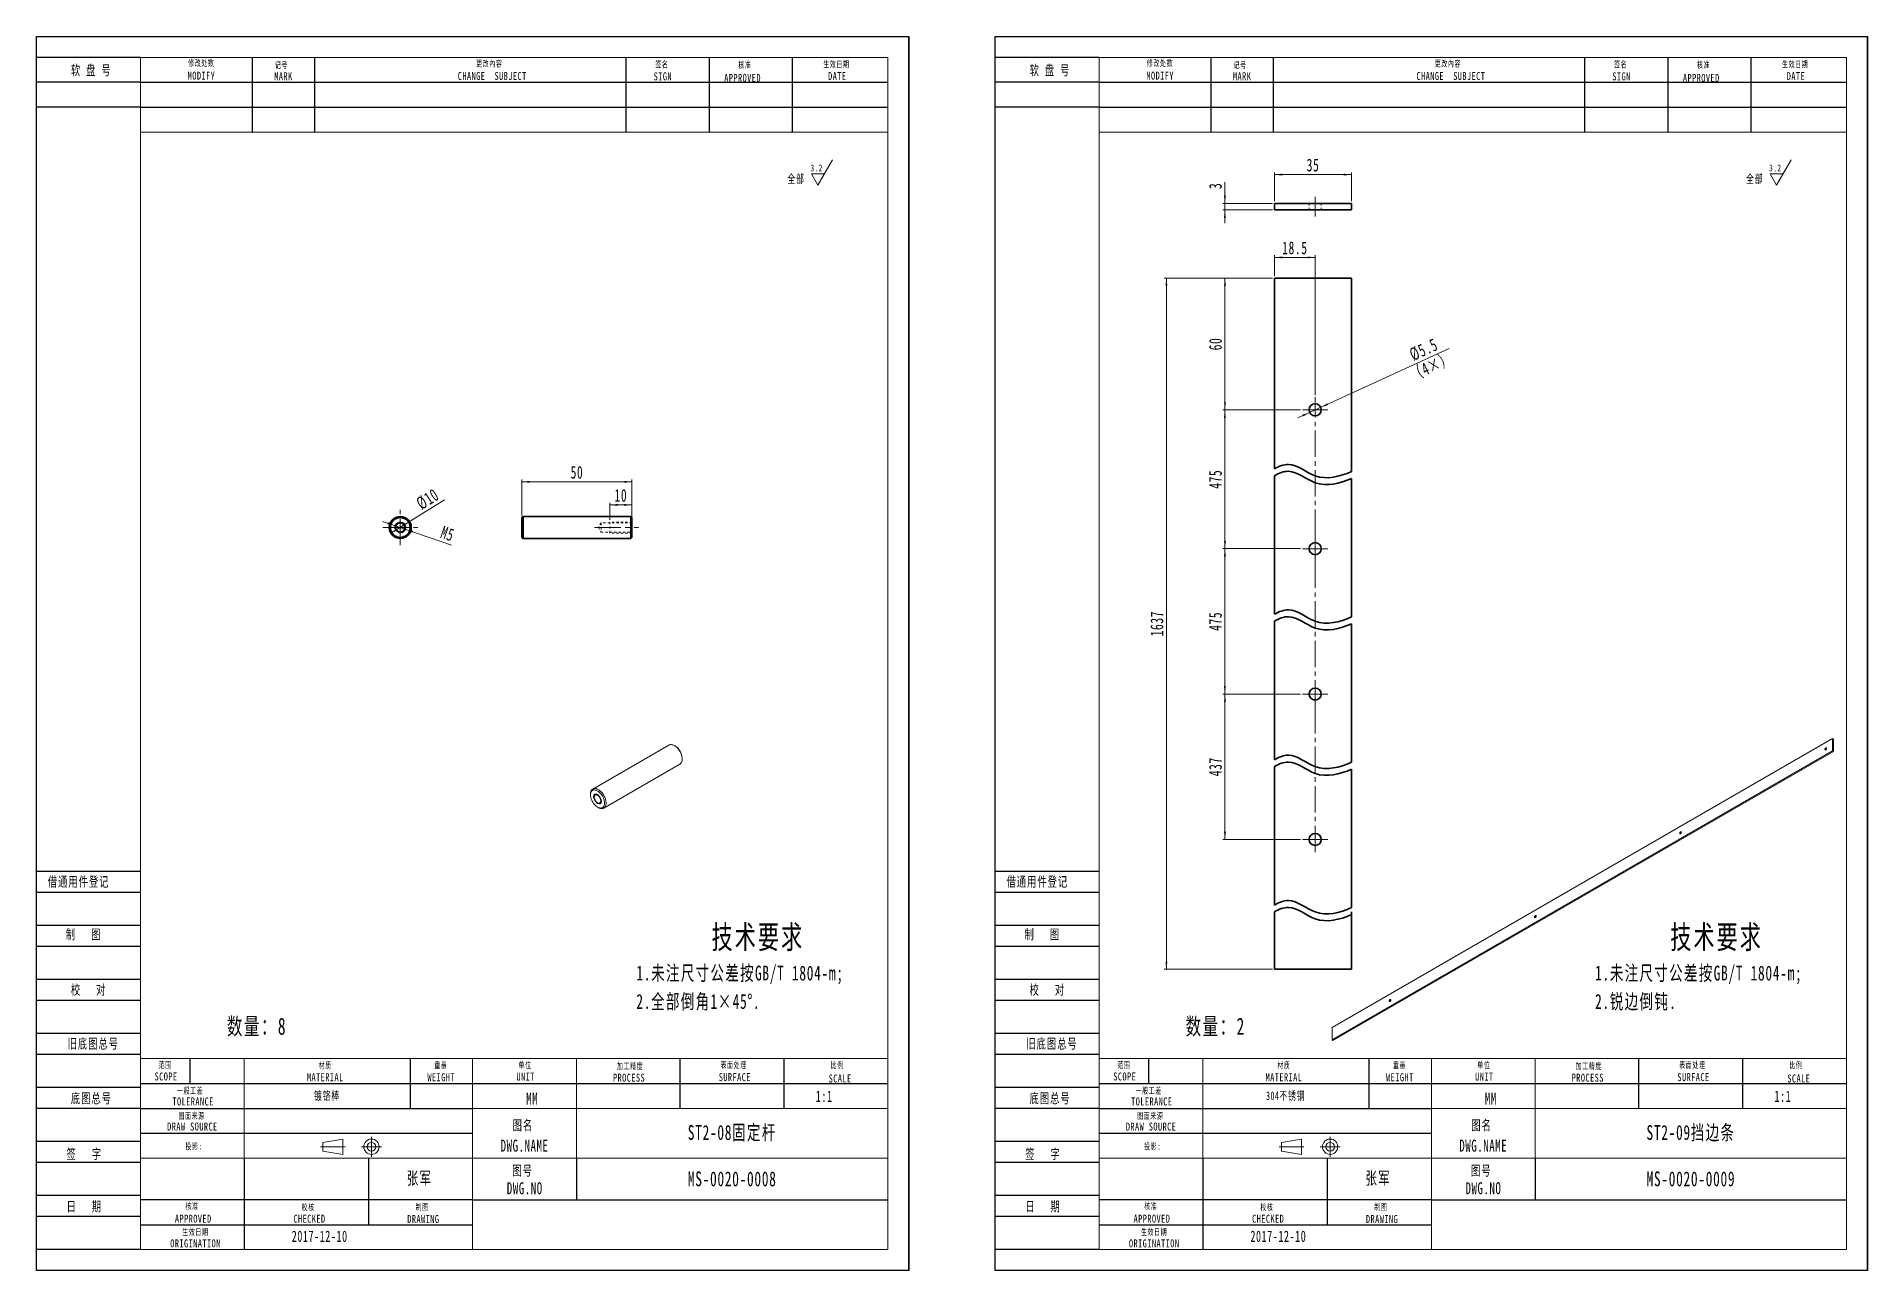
# Model space of a CAD drawing. Header units: millimetres. Extents: x 0 to 7581, y 0 to 561.
# Drawn here: x 2185 to 3018, y 0 to 561 of the extents above; entities that cross this region are included whole.
import ezdxf

# ---------------------------------------------------------------- set-up
doc = ezdxf.new("R2010")
doc.units = ezdxf.units.MM
for name, pattern in [('AD_LTYPE3 0 mm', [16, 11, -1, 1, -1, 1, -1]), ('点画线', [18, 12, -2, 2, -2]), ('虚线', [2, 1, -1])]:
    doc.linetypes.add(name, pattern=pattern)
doc.layers.get('0').update_dxf_attribs({"lineweight": 35})
for name, color, linetype, lineweight in [('ACAD0', 7, 'Continuous', 0), ('ACADA-定位3-标高', 171, 'Continuous', 0), ('ACADA-构件3-柱砼', 9, 'Continuous', 0), ('ACADA-构件8-屋面', 7, 'Continuous', 0), ('EB0', 7, 'Continuous', 35), ('中心线层', 1, '点画线', 18), ('尺寸线层', 3, 'Continuous', 18), ('虚线层', 6, '虚线', 18)]:
    doc.layers.add(name, color=color, linetype=linetype, lineweight=lineweight)
doc.styles.add('标准', font='', dxfattribs={"width": 0.667})
doc.styles.get('标准').set_extended_font_data('宋体')
doc.dimstyles.new('标准', dxfattribs={"dimtxt": 5.779688, "dimasz": 3.5, "dimexe": 1, "dimexo": 1, "dimgap": 1.209086, "dimtad": 1, "dimdsep": 46, "dimtxsty": '标准', "dimblk": '_CAXARROW', "dimcen": 0, "dimdle": 6, "dimazin": 2, "dimtfac": 0.707107, "dimtdec": 3, "dimtmove": 0, "dimatfit": 3, "dimfxl": 1, "dimfrac": 2, "dimtolj": 1, "dimlwd": 18, "dimarcsym": 0})

# ---------------------------------------------------------------- blocks, each defined once
blk = doc.blocks.new('*X7')
at = {"layer": '尺寸线层', "linetype": 'Continuous', "lineweight": 18}
for p, q in [((6.49, -1.41), (13.14, 10.09)), ((3.48, 3.82), (9.51, 3.82)), ((6.49, -1.41), (3.48, 3.82))]:
    blk.add_line(p, q, dxfattribs=at)
at = {"layer": '尺寸线层', "linetype": 'Continuous', "lineweight": 18, "line_spacing_factor": 1.15057, "style": '标准'}
for s, insert, char_height, width, attachment_point in [('\\T1.1;全部', (-3.47, 1.27), 3.853, 17.1639, 5), ('\\T1.1;3.2', (8.68, 6.41), 3.116, 6.8178, 6)]:
    blk.add_mtext(s, dxfattribs=dict(at, insert=insert, char_height=char_height, width=width, attachment_point=attachment_point))
blk = doc.blocks.new('*X8')
at = {"layer": '尺寸线层', "linetype": 'Continuous', "lineweight": 18}
for p, q in [((6.49, -1.41), (13.14, 10.09)), ((3.48, 3.82), (9.51, 3.82)), ((6.49, -1.41), (3.48, 3.82))]:
    blk.add_line(p, q, dxfattribs=at)
at = {"layer": '尺寸线层', "linetype": 'Continuous', "lineweight": 18, "line_spacing_factor": 1.15057, "style": '标准'}
for s, insert, char_height, width, attachment_point in [('\\T1.1;全部', (-3.47, 1.27), 3.853, 17.1639, 5), ('\\T1.1;3.2', (8.68, 6.41), 3.116, 6.8178, 6)]:
    blk.add_mtext(s, dxfattribs=dict(at, insert=insert, char_height=char_height, width=width, attachment_point=attachment_point))
blk = doc.blocks.new('*X22')
at = {"layer": 'EB0', "linetype": 'Continuous', "lineweight": 18}
for points in [[(2748.67, 460.83), (2752.17, 460.39), (2752.17, 461.27)], [(2767.17, 460.83), (2763.67, 460.39), (2763.67, 461.27)]]:
    blk.add_hatch(color=0, dxfattribs=at).paths.add_polyline_path(points, flags=0)
at = {"layer": 'EB0', "color": 0, "linetype": 'Continuous', "lineweight": 18}
for p, q in [((2748.67, 452.46), (2748.67, 461.83)), ((2767.17, 460.83), (2748.67, 460.83)), ((2767.17, 398.21), (2767.17, 461.83))]:
    blk.add_line(p, q, dxfattribs=at)
at = {"layer": 'EB0', "color": 0, "linetype": 'Continuous', "lineweight": 18, "insert": (2757.92, 465.14), "char_height": 5.78, "width": 17.1678, "attachment_point": 5, "line_spacing_factor": 1.15057, "style": '标准'}
blk.add_mtext('\\T1.1;18.5', dxfattribs=at)
blk = doc.blocks.new('_CAXARROW')
blk.add_hatch(color=0).paths.add_polyline_path([(0, 0), (-1, 0.125), (-1, -0.125)], flags=0)
blk = doc.blocks.new('*X23')
at = {"layer": 'EB0', "linetype": 'Continuous', "lineweight": 18}
for points in [[(2748.67, 498.51), (2752.17, 498.07), (2752.17, 498.94)], [(2783.67, 498.51), (2780.17, 498.07), (2780.17, 498.94)]]:
    blk.add_hatch(color=0, dxfattribs=at).paths.add_polyline_path(points, flags=0)
at = {"layer": 'EB0', "color": 0, "linetype": 'Continuous', "lineweight": 18}
for p, q in [((2748.67, 486.43), (2748.67, 499.51)), ((2783.67, 498.51), (2748.67, 498.51)), ((2783.67, 486.43), (2783.67, 499.51))]:
    blk.add_line(p, q, dxfattribs=at)
at = {"layer": 'EB0', "color": 0, "linetype": 'Continuous', "lineweight": 18, "insert": (2766.17, 502.82), "char_height": 5.78, "width": 8.1213, "attachment_point": 5, "line_spacing_factor": 1.15057, "style": '标准'}
blk.add_mtext('\\T1.1;35', dxfattribs=at)
blk = doc.blocks.new('*X24')
at = {"layer": 'EB0', "linetype": 'Continuous', "lineweight": 18}
for points in [[(2726.09, 485.43), (2725.66, 488.93), (2726.53, 488.93)], [(2726.09, 482.43), (2725.66, 478.93), (2726.53, 478.93)]]:
    blk.add_hatch(color=0, dxfattribs=at).paths.add_polyline_path(points, flags=0)
at = {"layer": 'EB0', "color": 0, "linetype": 'Continuous', "lineweight": 18}
for p, q in [((2726.09, 476.43), (2726.09, 495.05)), ((2747.67, 485.43), (2725.09, 485.43)), ((2747.67, 482.43), (2725.09, 482.43))]:
    blk.add_line(p, q, dxfattribs=at)
at = {"layer": 'EB0', "color": 0, "linetype": 'Continuous', "lineweight": 18, "insert": (2721.78, 493.37), "char_height": 5.78, "width": 3.598, "attachment_point": 5, "rotation": 90, "line_spacing_factor": 1.15057, "style": '标准'}
blk.add_mtext('\\T1.1;3', dxfattribs=at)
blk = doc.blocks.new('*X25')
at = {"layer": 'EB0', "linetype": 'Continuous', "lineweight": 18}
for points in [[(2699.45, 451.46), (2699.01, 447.96), (2699.89, 447.96)], [(2699.45, 136.97), (2699.01, 140.47), (2699.89, 140.47)]]:
    blk.add_hatch(color=0, dxfattribs=at).paths.add_polyline_path(points, flags=0)
at = {"layer": 'EB0', "color": 0, "linetype": 'Continuous', "lineweight": 18}
for p, q in [((2747.67, 451.46), (2698.45, 451.46)), ((2699.45, 136.97), (2699.45, 451.46)), ((2747.67, 136.97), (2698.45, 136.97))]:
    blk.add_line(p, q, dxfattribs=at)
at = {"layer": 'EB0', "color": 0, "linetype": 'Continuous', "lineweight": 18, "insert": (2695.14, 294.22), "char_height": 5.78, "width": 17.2, "attachment_point": 5, "rotation": 90, "line_spacing_factor": 1.15057, "style": '标准'}
blk.add_mtext('\\T1.1;1637', dxfattribs=at)
blk = doc.blocks.new('*X26')
at = {"layer": 'EB0', "linetype": 'Continuous', "lineweight": 18}
for points in [[(2726.09, 262.19), (2726.53, 258.69), (2725.66, 258.69)], [(2726.09, 196.05), (2726.53, 199.55), (2725.66, 199.55)]]:
    blk.add_hatch(color=0, dxfattribs=at).paths.add_polyline_path(points, flags=0)
at = {"layer": 'EB0', "color": 0, "linetype": 'Continuous', "lineweight": 18}
for p, q in [((2760.42, 262.19), (2725.09, 262.19)), ((2726.09, 262.19), (2726.09, 196.05)), ((2760.42, 196.05), (2725.09, 196.05))]:
    blk.add_line(p, q, dxfattribs=at)
at = {"layer": 'EB0', "color": 0, "linetype": 'Continuous', "lineweight": 18, "insert": (2721.78, 229.12), "char_height": 5.78, "width": 12.6767, "attachment_point": 5, "rotation": 90, "line_spacing_factor": 1.15057, "style": '标准'}
blk.add_mtext('\\T1.1;437', dxfattribs=at)
blk = doc.blocks.new('*X27')
at = {"layer": 'EB0', "linetype": 'Continuous', "lineweight": 18}
for points in [[(2726.09, 328.33), (2726.53, 324.83), (2725.66, 324.83)], [(2726.09, 262.19), (2726.53, 265.69), (2725.66, 265.69)]]:
    blk.add_hatch(color=0, dxfattribs=at).paths.add_polyline_path(points, flags=0)
at = {"layer": 'EB0', "color": 0, "linetype": 'Continuous', "lineweight": 18}
for p, q in [((2760.42, 328.33), (2725.09, 328.33)), ((2726.09, 328.33), (2726.09, 262.19)), ((2760.42, 262.19), (2725.09, 262.19))]:
    blk.add_line(p, q, dxfattribs=at)
at = {"layer": 'EB0', "color": 0, "linetype": 'Continuous', "lineweight": 18, "insert": (2721.78, 295.26), "char_height": 5.78, "width": 12.6446, "attachment_point": 5, "rotation": 90, "line_spacing_factor": 1.15057, "style": '标准'}
blk.add_mtext('\\T1.1;475', dxfattribs=at)
blk = doc.blocks.new('*X28')
at = {"layer": 'EB0', "linetype": 'Continuous', "lineweight": 18}
for points in [[(2726.09, 391.46), (2726.53, 387.96), (2725.66, 387.96)], [(2726.09, 328.33), (2726.53, 331.83), (2725.66, 331.83)]]:
    blk.add_hatch(color=0, dxfattribs=at).paths.add_polyline_path(points, flags=0)
at = {"layer": 'EB0', "color": 0, "linetype": 'Continuous', "lineweight": 18}
for p, q in [((2760.42, 391.46), (2725.09, 391.46)), ((2726.09, 391.46), (2726.09, 328.33)), ((2760.42, 328.33), (2725.09, 328.33))]:
    blk.add_line(p, q, dxfattribs=at)
at = {"layer": 'EB0', "color": 0, "linetype": 'Continuous', "lineweight": 18, "insert": (2721.78, 359.9), "char_height": 5.78, "width": 12.6446, "attachment_point": 5, "rotation": 90, "line_spacing_factor": 1.15057, "style": '标准'}
blk.add_mtext('\\T1.1;475', dxfattribs=at)
blk = doc.blocks.new('*X29')
at = {"layer": 'EB0', "linetype": 'Continuous', "lineweight": 18}
for points in [[(2726.09, 451.46), (2725.66, 447.96), (2726.53, 447.96)], [(2726.09, 391.46), (2725.66, 394.96), (2726.53, 394.96)]]:
    blk.add_hatch(color=0, dxfattribs=at).paths.add_polyline_path(points, flags=0)
at = {"layer": 'EB0', "color": 0, "linetype": 'Continuous', "lineweight": 18}
for p, q in [((2747.67, 451.46), (2725.09, 451.46)), ((2726.09, 391.46), (2726.09, 451.46)), ((2760.42, 391.46), (2725.09, 391.46))]:
    blk.add_line(p, q, dxfattribs=at)
at = {"layer": 'EB0', "color": 0, "linetype": 'Continuous', "lineweight": 18, "insert": (2721.78, 421.46), "char_height": 5.78, "width": 8.2177, "attachment_point": 5, "rotation": 90, "line_spacing_factor": 1.15057, "style": '标准'}
blk.add_mtext('\\T1.1;60', dxfattribs=at)
blk = doc.blocks.new('*X30')
at = {"layer": 'EB0', "linetype": 'Continuous', "lineweight": 18}
for points in [[(2769.67, 392.61), (2773.03, 393.67), (2772.67, 394.47)], [(2764.67, 390.32), (2761.67, 388.46), (2761.31, 389.26)]]:
    blk.add_hatch(color=0, dxfattribs=at).paths.add_polyline_path(points, flags=0)
at = {"layer": 'EB0', "color": 0, "linetype": 'Continuous', "lineweight": 18}
blk.add_line((2828.14, 419.44), (2759.22, 387.81), dxfattribs=at)
at = {"layer": 'EB0', "color": 0, "linetype": 'Continuous', "lineweight": 18, "attachment_point": 5, "rotation": 24.65048, "line_spacing_factor": 1.15057, "style": '标准'}
for s, insert, char_height, width in [('\\T1.1;%%C5.5', (2816.53, 418.86), 5.7797, 21.1463), ('\\T1.1;（4×）', (2820.13, 411.02), 5.78, 29.8908)]:
    blk.add_mtext(s, dxfattribs=dict(at, insert=insert, char_height=char_height, width=width))
blk = doc.blocks.new('*X68')
at = {"layer": '尺寸线层', "linetype": 'Continuous', "lineweight": 18}
for points in [[(2346.55, 335.31), (2349.75, 336.79), (2349.28, 337.53)], [(2355.03, 340.61), (2352.29, 338.38), (2351.83, 339.12)]]:
    blk.add_hatch(color=0, dxfattribs=at).paths.add_polyline_path(points, flags=0)
at = {"layer": '尺寸线层', "color": 0, "linetype": 'Continuous', "lineweight": 18}
blk.add_line((2370.94, 350.55), (2346.55, 335.31), dxfattribs=at)
at = {"layer": '尺寸线层', "color": 0, "linetype": 'Continuous', "lineweight": 18, "insert": (2363.25, 350.82), "char_height": 5.7797, "width": 18.1582, "attachment_point": 5, "rotation": 31.99954, "line_spacing_factor": 1.15057, "style": '标准'}
blk.add_mtext('\\T1.1;%%C10', dxfattribs=at)
blk = doc.blocks.new('*X69')
at = {"layer": '尺寸线层', "linetype": 'Continuous', "lineweight": 18}
for points in [[(2406.19, 358.73), (2409.69, 359.17), (2409.69, 358.29)], [(2456.19, 358.73), (2452.69, 359.17), (2452.69, 358.29)]]:
    blk.add_hatch(color=0, dxfattribs=at).paths.add_polyline_path(points, flags=0)
at = {"layer": '尺寸线层', "color": 0, "linetype": 'Continuous', "lineweight": 18}
for p, q in [((2406.19, 343.46), (2406.19, 359.73)), ((2406.19, 358.73), (2456.19, 358.73)), ((2456.19, 343.46), (2456.19, 359.73))]:
    blk.add_line(p, q, dxfattribs=at)
at = {"layer": '尺寸线层', "color": 0, "linetype": 'Continuous', "lineweight": 18, "insert": (2431.19, 363.04), "char_height": 5.78, "width": 8.2177, "attachment_point": 5, "line_spacing_factor": 1.15057, "style": '标准'}
blk.add_mtext('\\T1.1;50', dxfattribs=at)
blk = doc.blocks.new('*X70')
at = {"layer": '尺寸线层', "linetype": 'Continuous', "lineweight": 18}
for points in [[(2446.19, 348.23), (2449.69, 348.67), (2449.69, 347.79)], [(2456.19, 348.23), (2452.69, 348.67), (2452.69, 347.79)]]:
    blk.add_hatch(color=0, dxfattribs=at).paths.add_polyline_path(points, flags=0)
at = {"layer": '尺寸线层', "color": 0, "linetype": 'Continuous', "lineweight": 18}
for p, q in [((2446.19, 341.46), (2446.19, 349.23)), ((2446.19, 348.23), (2456.19, 348.23)), ((2456.19, 341.46), (2456.19, 349.23))]:
    blk.add_line(p, q, dxfattribs=at)
at = {"layer": '尺寸线层', "color": 0, "linetype": 'Continuous', "lineweight": 18, "insert": (2451.19, 352.54), "char_height": 5.78, "width": 8.2177, "attachment_point": 5, "line_spacing_factor": 1.15057, "style": '标准'}
blk.add_mtext('\\T1.1;10', dxfattribs=at)
blk = doc.blocks.new('*X71')
at = {"layer": '尺寸线层', "linetype": 'Continuous', "lineweight": 18}
for points in [[(2348.42, 338.77), (2344.97, 339.49), (2345.26, 340.32)], [(2353.15, 337.14), (2356.32, 335.59), (2356.61, 336.42)]]:
    blk.add_hatch(color=0, dxfattribs=at).paths.add_polyline_path(points, flags=0)
at = {"layer": '尺寸线层', "color": 0, "linetype": 'Continuous', "lineweight": 18}
blk.add_line((2374.1, 329.96), (2342.75, 340.71), dxfattribs=at)
at = {"layer": '尺寸线层', "color": 0, "linetype": 'Continuous', "lineweight": 18, "insert": (2372.34, 335.12), "char_height": 5.78, "width": 11.0137, "attachment_point": 5, "rotation": 341.06, "line_spacing_factor": 1.15057, "style": '标准'}
blk.add_mtext('\\T1.1;M5', dxfattribs=at)

msp = doc.modelspace()

# ---------------------------------------------------------------- linework, layer by layer
at = {"layer": 'ACAD0', "linetype": 'Continuous', "lineweight": 0}
for p, q in [((2232.554, 9.449), (2232.554, 551.825)), ((2232.554, 551.825), (2572.72, 551.825)), ((2572.72, 551.825), (2572.72, 9.449)), ((2668.824, 9.449), (2668.824, 551.825)), ((2668.824, 551.825), (3008.991, 551.825)), ((3008.991, 551.825), (3008.991, 9.449)), ((2232.554, 517.809), (2572.72, 517.809)), ((2668.824, 517.809), (3008.991, 517.809)), ((2232.554, 96.38), (2572.72, 96.38)), ((2279.799, 51.025), (2279.799, 96.38)), ((2383.739, 9.449), (2383.739, 96.38)), ((2430.984, 51.025), (2430.984, 96.38)), ((2668.824, 96.38), (3008.991, 96.38)), ((2716.07, 51.025), (2716.07, 96.38)), ((2820.009, 9.449), (2820.009, 96.38)), ((2867.255, 51.025), (2867.255, 96.38)), ((2383.739, 73.703), (2572.72, 73.703)), ((2820.009, 73.703), (3008.991, 73.703)), ((2232.554, 51.025), (2572.72, 51.025)), ((2668.824, 51.025), (3008.991, 51.025)), ((2232.554, 9.449), (2572.72, 9.449)), ((2668.824, 9.449), (3008.991, 9.449))]:
    msp.add_line(p, q, dxfattribs=at)
at = {"layer": 'ACAD0', "color": 7, "linetype": 'Continuous', "lineweight": 15}
for p, q in [((3002.544, 241.971), (2774.827, 110.513)), ((3002.544, 241.971), (3002.961, 241.73)), ((3002.544, 236.349), (3002.544, 241.971)), ((3002.961, 236.108), (3002.961, 241.73)), ((2473.054, 238.988), (2438.406, 218.986)), ((2475.908, 238.536), (2475.554, 238.74)), ((2774.827, 104.891), (3002.544, 236.349)), ((2775.245, 104.65), (3002.961, 236.108)), ((3002.544, 236.349), (3002.961, 236.108)), ((2443.405, 210.325), (2478.054, 230.327)), ((2479.089, 232.617), (2479.089, 233.025)), ((2437.37, 216.697), (2437.37, 216.289)), ((2440.552, 210.777), (2440.905, 210.573)), ((2774.827, 110.513), (2774.827, 104.891)), ((2774.827, 104.891), (2775.245, 104.65))]:
    msp.add_line(p, q, dxfattribs=at)
for points in [[(2479.089, 232.617), (2479.077, 232.97), (2479.038, 233.336), (2478.975, 233.711), (2478.887, 234.093), (2478.775, 234.48), (2478.64, 234.867), (2478.483, 235.253), (2478.305, 235.635), (2478.106, 236.009), (2477.89, 236.374), (2477.656, 236.727), (2477.408, 237.064), (2477.146, 237.384), (2476.872, 237.685), (2476.589, 237.964), (2476.299, 238.219), (2476.003, 238.448), (2475.704, 238.65), (2475.404, 238.823), (2475.105, 238.967), (2474.809, 239.079), (2474.519, 239.159), (2474.236, 239.207), (2473.962, 239.222), (2473.7, 239.204), (2473.451, 239.154), (2473.218, 239.071), (2473.054, 238.988)], [(2999.866, 237.454), (2999.84, 237.598), (2999.766, 237.694), (2999.654, 237.727), (2999.519, 237.693), (2999.379, 237.597), (2999.253, 237.452), (2999.158, 237.278), (2999.107, 237.097), (2999.107, 236.935), (2999.158, 236.813), (2999.253, 236.747), (2999.379, 236.748), (2999.519, 236.813), (2999.654, 236.936), (2999.766, 237.098), (2999.84, 237.279), (2999.866, 237.454)], [(2437.37, 216.697), (2437.383, 217.036), (2437.421, 217.357), (2437.484, 217.66), (2437.572, 217.94), (2437.684, 218.197), (2437.819, 218.429), (2437.976, 218.633), (2438.155, 218.809), (2438.353, 218.954), (2438.57, 219.069), (2438.803, 219.152), (2439.052, 219.202), (2439.314, 219.22), (2439.587, 219.205), (2439.87, 219.157), (2440.161, 219.077), (2440.457, 218.965), (2440.756, 218.821), (2441.056, 218.648), (2441.355, 218.446), (2441.65, 218.217), (2441.941, 217.962), (2442.224, 217.683), (2442.497, 217.382), (2442.759, 217.062), (2443.008, 216.725), (2443.241, 216.372), (2443.458, 216.007), (2443.656, 215.633), (2443.835, 215.251), (2443.992, 214.865), (2444.127, 214.478), (2444.239, 214.091), (2444.327, 213.709), (2444.39, 213.334), (2444.428, 212.968), (2444.441, 212.615)], [(2443.734, 212.615), (2443.721, 212.951), (2443.683, 213.3), (2443.619, 213.658), (2443.531, 214.023), (2443.419, 214.391), (2443.284, 214.759), (2443.126, 215.125), (2442.948, 215.486), (2442.751, 215.838), (2442.536, 216.179), (2442.305, 216.506), (2442.06, 216.817), (2441.803, 217.108), (2441.535, 217.379), (2441.26, 217.625), (2440.979, 217.846), (2440.695, 218.04), (2440.409, 218.205), (2440.125, 218.339), (2439.844, 218.443), (2439.569, 218.514), (2439.301, 218.552), (2439.044, 218.558), (2438.799, 218.53), (2438.568, 218.47), (2438.353, 218.377), (2438.156, 218.252), (2437.978, 218.097), (2437.82, 217.913), (2437.685, 217.701), (2437.573, 217.463), (2437.485, 217.2), (2437.421, 216.915), (2437.383, 216.611), (2437.37, 216.289), (2437.383, 215.952), (2437.421, 215.603), (2437.485, 215.245), (2437.573, 214.88), (2437.685, 214.512), (2437.82, 214.144), (2437.978, 213.778), (2438.156, 213.417), (2438.353, 213.065), (2438.568, 212.724), (2438.799, 212.397), (2439.044, 212.086), (2439.301, 211.795), (2439.569, 211.525), (2439.844, 211.278), (2440.125, 211.057), (2440.409, 210.863), (2440.695, 210.698), (2440.979, 210.564), (2441.26, 210.461), (2441.535, 210.389), (2441.803, 210.351), (2442.06, 210.345), (2442.305, 210.373), (2442.536, 210.434), (2442.751, 210.526), (2442.948, 210.651), (2443.126, 210.806), (2443.284, 210.99), (2443.419, 211.202), (2443.531, 211.441), (2443.619, 211.703), (2443.683, 211.988), (2443.721, 212.293), (2443.734, 212.615)], [(2442.037, 213.594), (2442.024, 213.826), (2441.986, 214.067), (2441.924, 214.316), (2441.838, 214.567), (2441.73, 214.815), (2441.602, 215.058), (2441.456, 215.29), (2441.294, 215.508), (2441.12, 215.708), (2440.936, 215.886), (2440.746, 216.04), (2440.552, 216.166), (2440.358, 216.264), (2440.168, 216.33), (2439.984, 216.364), (2439.81, 216.365), (2439.648, 216.334), (2439.502, 216.27), (2439.374, 216.176), (2439.266, 216.051), (2439.18, 215.9), (2439.118, 215.723), (2439.08, 215.525), (2439.067, 215.309), (2439.08, 215.078), (2439.118, 214.836), (2439.18, 214.587), (2439.266, 214.337), (2439.374, 214.088), (2439.502, 213.845), (2439.648, 213.613), (2439.81, 213.395), (2439.984, 213.195), (2440.168, 213.017), (2440.358, 212.863), (2440.552, 212.737), (2440.746, 212.64), (2440.936, 212.573), (2441.12, 212.539), (2441.294, 212.538), (2441.456, 212.569), (2441.602, 212.633), (2441.73, 212.728), (2441.838, 212.852), (2441.924, 213.003), (2441.986, 213.18), (2442.024, 213.378), (2442.037, 213.594)], [(2444.441, 212.615), (2444.428, 212.276), (2444.39, 211.954), (2444.327, 211.652), (2444.239, 211.371), (2444.127, 211.114), (2443.992, 210.883), (2443.835, 210.678), (2443.656, 210.503), (2443.458, 210.357), (2443.241, 210.242), (2443.008, 210.16), (2442.759, 210.109), (2442.497, 210.091), (2442.224, 210.106), (2441.941, 210.154), (2441.65, 210.235), (2441.355, 210.347), (2441.056, 210.49), (2440.905, 210.573)], [(2933.791, 199.309), (2933.765, 199.454), (2933.691, 199.549), (2933.578, 199.582), (2933.443, 199.549), (2933.303, 199.453), (2933.177, 199.308), (2933.083, 199.133), (2933.032, 198.953), (2933.032, 198.79), (2933.083, 198.668), (2933.177, 198.603), (2933.303, 198.603), (2933.443, 198.669), (2933.578, 198.791), (2933.691, 198.954), (2933.765, 199.135), (2933.791, 199.309)], [(2867.715, 161.165), (2867.689, 161.309), (2867.615, 161.405), (2867.503, 161.438), (2867.368, 161.404), (2867.228, 161.308), (2867.102, 161.163), (2867.007, 160.989), (2866.957, 160.808), (2866.957, 160.646), (2867.007, 160.524), (2867.102, 160.458), (2867.228, 160.459), (2867.368, 160.525), (2867.503, 160.647), (2867.615, 160.81), (2867.689, 160.99), (2867.715, 161.165)], [(2801.64, 123.02), (2801.614, 123.165), (2801.54, 123.26), (2801.428, 123.293), (2801.293, 123.26), (2801.153, 123.164), (2801.027, 123.019), (2800.932, 122.844), (2800.881, 122.664), (2800.881, 122.501), (2800.932, 122.379), (2801.027, 122.314), (2801.153, 122.314), (2801.293, 122.38), (2801.428, 122.503), (2801.54, 122.665), (2801.614, 122.846), (2801.64, 123.02)]]:
    msp.add_lwpolyline(points, dxfattribs=at)
at = {"layer": 'ACAD0', "color": 7, "linetype": 'Continuous', "lineweight": 0}
msp.add_lwpolyline([(2440.552, 212.41), (2439.876, 212.956), (2439.302, 213.73), (2438.919, 214.613), (2438.784, 215.472), (2438.919, 216.176), (2439.302, 216.617), (2439.876, 216.728), (2440.552, 216.493), (2441.229, 215.947), (2441.802, 215.173), (2442.185, 214.29), (2442.32, 213.431), (2442.185, 212.728), (2441.802, 212.287), (2441.229, 212.175), (2440.552, 212.41)], dxfattribs=at)
msp.add_arc((2350.789, 337.955), 2.5, 255, 195, dxfattribs=at)
at = {"layer": 'ACAD0', "color": 7, "linetype": 'Continuous', "lineweight": 15}
for centre, radius, start, end in [((2472.216, 232.731), 6.88, 2.451451, 57.543172), ((3000.367, 236.723), 0.852, 126.178302, 173.827075), ((2476.613, 232.358), 2.49, 305.353033, 5.959148), ((2934.292, 198.578), 0.852, 126.178302, 173.827075), ((2868.217, 160.434), 0.852, 126.178302, 173.827075), ((2802.141, 122.289), 0.852, 126.178302, 173.827075)]:
    msp.add_arc(centre, radius, start, end, dxfattribs=at)
at = {"layer": 'ACADA-构件3-柱砼', "linetype": 'ByBlock', "lineweight": -2, "ltscale": 0.2}
for p, q in [((2185.309, 0), (2185.309, 561.274)), ((2185.309, 561.274), (2582.169, 561.274)), ((2582.169, 0), (2582.169, 561.274)), ((2582.169, 561.274), (2582.169, 0)), ((2621.579, 0), (2621.579, 561.274)), ((2621.579, 561.274), (3018.44, 561.274)), ((3018.44, 0), (3018.44, 561.274)), ((3018.44, 561.274), (3018.44, 0)), ((2232.554, 551.825), (2185.309, 551.825)), ((2283.579, 517.809), (2283.579, 551.825)), ((2311.926, 517.809), (2311.926, 551.825)), ((2453.662, 517.809), (2453.662, 551.825)), ((2491.458, 517.809), (2491.458, 551.825)), ((2529.254, 517.809), (2529.254, 551.825)), ((2668.824, 551.825), (2621.579, 551.825)), ((2719.849, 517.809), (2719.849, 551.825)), ((2748.196, 517.809), (2748.196, 551.825)), ((2889.932, 517.809), (2889.932, 551.825)), ((2927.729, 517.809), (2927.729, 551.825)), ((2965.525, 517.809), (2965.525, 551.825)), ((2232.554, 540.486), (2185.309, 540.486)), ((2232.554, 540.486), (2572.72, 540.486)), ((2668.824, 540.486), (2621.579, 540.486)), ((2668.824, 540.486), (3008.991, 540.486)), ((2232.554, 529.148), (2185.309, 529.148)), ((2232.554, 529.148), (2572.72, 529.148)), ((2668.824, 529.148), (2621.579, 529.148)), ((2668.824, 529.148), (3008.991, 529.148)), ((2232.554, 181.422), (2185.309, 181.422)), ((2668.824, 181.422), (2621.579, 181.422)), ((2232.554, 171.973), (2185.309, 171.973)), ((2668.824, 171.973), (2621.579, 171.973)), ((2232.554, 156.854), (2185.309, 156.854)), ((2668.824, 156.854), (2621.579, 156.854)), ((2232.554, 147.405), (2185.309, 147.405)), ((2668.824, 147.405), (2621.579, 147.405)), ((2232.554, 132.287), (2185.309, 132.287)), ((2668.824, 132.287), (2621.579, 132.287)), ((2232.554, 122.838), (2185.309, 122.838)), ((2668.824, 122.838), (2621.579, 122.838)), ((2232.554, 107.719), (2185.309, 107.719)), ((2668.824, 107.719), (2621.579, 107.719)), ((2232.554, 98.27), (2185.309, 98.27)), ((2254.97, 96.401), (2254.97, 85.042)), ((2355.392, 73.703), (2355.392, 96.38)), ((2478.23, 73.703), (2478.23, 96.38)), ((2525.475, 73.703), (2525.475, 96.38)), ((2668.824, 98.27), (2621.579, 98.27)), ((2691.24, 96.401), (2691.24, 85.042)), ((2791.662, 73.703), (2791.662, 96.38)), ((2914.5, 73.703), (2914.5, 96.38)), ((2961.745, 73.703), (2961.745, 96.38)), ((2232.554, 85.042), (2572.72, 85.042)), ((2668.824, 85.042), (3008.991, 85.042)), ((2232.554, 83.152), (2185.309, 83.152)), ((2668.824, 83.152), (2621.579, 83.152)), ((2232.554, 73.703), (2185.309, 73.703)), ((2232.554, 73.703), (2383.739, 73.703)), ((2668.824, 73.703), (2621.579, 73.703)), ((2668.824, 73.703), (2820.009, 73.703)), ((2232.554, 58.584), (2185.309, 58.584)), ((2232.554, 62.364), (2383.739, 62.364)), ((2668.824, 58.584), (2621.579, 58.584)), ((2668.824, 62.364), (2820.009, 62.364)), ((2279.799, 51.025), (2279.799, 9.449)), ((2336.494, 20.788), (2336.494, 51.025)), ((2430.984, 51.025), (2430.984, 32.127)), ((2716.07, 51.025), (2716.07, 9.449)), ((2772.764, 20.788), (2772.764, 51.025)), ((2867.255, 51.025), (2867.255, 32.127)), ((2232.554, 49.135), (2185.309, 49.135)), ((2668.824, 49.135), (2621.579, 49.135)), ((2232.554, 34.017), (2185.309, 34.017)), ((2668.824, 34.017), (2621.579, 34.017)), ((2383.739, 32.127), (2232.554, 32.127)), ((2383.739, 32.127), (2572.72, 32.127)), ((2820.009, 32.127), (2668.824, 32.127)), ((2820.009, 32.127), (3008.991, 32.127)), ((2232.554, 24.568), (2185.309, 24.568)), ((2232.554, 20.788), (2383.739, 20.788)), ((2668.824, 24.568), (2621.579, 24.568)), ((2668.824, 20.788), (2820.009, 20.788)), ((2232.554, 9.449), (2185.309, 9.449)), ((2668.824, 9.449), (2621.579, 9.449)), ((2582.169, 0), (2185.309, 0)), ((3018.44, 0), (2621.579, 0))]:
    msp.add_line(p, q, dxfattribs=at)
at = {"layer": 'ACADA-构件8-屋面', "linetype": 'Continuous', "lineweight": 18}
for p, q in [((2315.577, 58.243), (2324.682, 59.748)), ((2324.682, 59.748), (2324.682, 52.775)), ((2337.684, 51.713), (2337.684, 60.81)), ((2751.848, 58.243), (2760.953, 59.748)), ((2760.953, 59.748), (2760.953, 52.775)), ((2773.955, 51.713), (2773.955, 60.81)), ((2314.516, 56.261), (2325.744, 56.261)), ((2315.577, 58.243), (2315.577, 54.28)), ((2315.577, 54.28), (2324.682, 52.775)), ((2333.136, 56.261), (2342.233, 56.261)), ((2750.786, 56.261), (2762.014, 56.261)), ((2751.848, 58.243), (2751.848, 54.28)), ((2751.848, 54.28), (2760.953, 52.775)), ((2769.407, 56.261), (2778.503, 56.261))]:
    msp.add_line(p, q, dxfattribs=at)
for centre, radius in [((2337.684, 56.261), 3.487), ((2773.955, 56.261), 3.487), ((2337.684, 56.261), 1.981), ((2773.955, 56.261), 1.981)]:
    msp.add_circle(centre, radius, dxfattribs=at)
at = {"layer": 'EB0'}
for p, q in [((2748.67, 485.433), (2748.67, 482.433)), ((2748.67, 485.433), (2783.67, 485.433)), ((2783.67, 485.433), (2783.67, 482.433)), ((2748.67, 482.433), (2783.67, 482.433)), ((2783.67, 451.464), (2748.67, 451.464)), ((2748.67, 451.464), (2748.67, 364.601)), ((2783.67, 363.44), (2783.67, 451.464)), ((2748.67, 361.464), (2748.67, 298.464)), ((2783.67, 297.303), (2783.67, 360.303)), ((2406.693, 342.955), (2406.193, 342.455)), ((2406.193, 333.455), (2406.193, 342.455)), ((2455.693, 342.955), (2406.693, 342.955)), ((2406.693, 342.955), (2406.693, 332.955)), ((2455.693, 332.955), (2455.693, 342.955)), ((2456.193, 342.455), (2455.693, 342.955)), ((2456.193, 342.455), (2456.193, 333.455)), ((2406.193, 333.455), (2406.693, 332.955)), ((2455.693, 332.955), (2456.193, 333.455)), ((2406.693, 332.955), (2455.693, 332.955)), ((2748.67, 295.327), (2748.67, 232.327)), ((2783.67, 231.166), (2783.67, 294.166)), ((2748.67, 229.19), (2748.67, 166.19)), ((2783.67, 165.029), (2783.67, 228.029)), ((2748.67, 163.053), (2748.67, 136.972)), ((2783.67, 161.892), (2783.67, 163.053)), ((2783.67, 136.972), (2783.67, 161.892)), ((2748.67, 136.972), (2783.67, 136.972))]:
    msp.add_line(p, q, dxfattribs=at)
for centre, radius in [((2767.17, 391.464), 2.75), ((2350.789, 337.955), 5), ((2350.789, 337.955), 4.5), ((2350.789, 337.955), 2.1), ((2767.17, 328.327), 2.75), ((2767.17, 262.19), 2.75), ((2767.17, 196.053), 2.75)]:
    msp.add_circle(centre, radius, dxfattribs=at)
for points in [[(2748.67, 364.601), (2750.671, 365.84), (2757.202, 368.4), (2767.7, 358.457), (2778.333, 361.011), (2783.67, 363.44)], [(2748.67, 361.464), (2750.671, 362.703), (2757.202, 365.263), (2767.7, 355.32), (2778.333, 357.874), (2783.67, 360.303)], [(2748.67, 298.464), (2750.671, 299.703), (2757.202, 302.263), (2767.7, 292.32), (2778.333, 294.874), (2783.67, 297.303)], [(2748.67, 295.327), (2750.671, 296.566), (2757.202, 299.126), (2767.7, 289.183), (2778.333, 291.737), (2783.67, 294.166)], [(2748.67, 232.327), (2750.671, 233.566), (2757.202, 236.126), (2767.7, 226.183), (2778.333, 228.737), (2783.67, 231.166)], [(2748.67, 229.19), (2750.671, 230.429), (2757.202, 232.989), (2767.7, 223.046), (2778.333, 225.6), (2783.67, 228.029)], [(2748.67, 166.19), (2750.671, 167.429), (2757.202, 169.989), (2767.7, 160.046), (2778.333, 162.6), (2783.67, 165.029)], [(2748.67, 163.053), (2750.671, 164.292), (2757.202, 166.852), (2767.7, 156.909), (2778.333, 159.463), (2783.67, 161.892)]]:
    msp.add_open_spline(points, degree=3, knots=[0, 0, 0, 0, 7.4038998, 22.2026364, 40.626063, 40.626063, 40.626063, 40.626063], dxfattribs=at)
at = {"layer": '中心线层', "linetype": '点画线', "lineweight": 18}
for p, q in [((2767.17, 488.433), (2767.17, 479.433)), ((2767.17, 334.077), (2767.17, 397.214)), ((2761.42, 391.464), (2772.92, 391.464)), ((2350.789, 329.955), (2350.789, 345.955)), ((2342.789, 337.955), (2358.789, 337.955)), ((2439.193, 337.955), (2459.193, 337.955)), ((2767.17, 322.577), (2767.17, 334.077)), ((2761.42, 328.327), (2772.92, 328.327)), ((2767.17, 256.44), (2767.17, 322.577)), ((2761.42, 262.19), (2772.92, 262.19)), ((2767.17, 190.303), (2767.17, 256.44)), ((2761.42, 196.053), (2772.92, 196.053))]:
    msp.add_line(p, q, dxfattribs=at)
at = {"layer": '虚线层', "color": 6, "linetype": '虚线', "lineweight": 18}
for p, q in [((2764.42, 485.433), (2764.42, 482.433)), ((2769.92, 482.433), (2769.92, 485.433)), ((2442.193, 340.055), (2440.931, 337.955)), ((2440.931, 337.955), (2442.193, 335.855)), ((2442.193, 340.055), (2442.193, 335.855)), ((2456.193, 340.055), (2442.193, 340.055)), ((2442.193, 335.855), (2456.193, 335.855)), ((2446.193, 340.455), (2446.193, 335.455)), ((2456.193, 340.455), (2446.193, 340.455)), ((2456.193, 335.455), (2446.193, 335.455))]:
    msp.add_line(p, q, dxfattribs=at)

# ---------------------------------------------------------------- block references
at = {"layer": 'ACAD0'}
for name, p in [('*X7', (2534.381, 495.092)), ('*X8', (2970.652, 495.092))]:
    msp.add_blockref(name, p, dxfattribs=at)

# ---------------------------------------------------------------- texts
at = {"layer": 'ACADA-定位3-标高', "linetype": 'Continuous', "lineweight": 18, "line_spacing_factor": 1.15057, "style": '标准'}
for s, insert, char_height, width, attachment_point in [('\\T1.1;数量：8', (2271.934, 106.331), 7.7149, 39.4258, 7), ('\\T1.1;数量：2', (2708.204, 106.331), 7.7149, 39.38292, 7), ('\\T1.1;ST2-08固定杆', (2501.852, 62.364), 6.74297, 141.73595, 5), ('\\T1.1;ST2-09挡边条', (2938.123, 62.364), 6.74297, 141.73595, 5), ('\\T1.1;MS-0020-0008', (2501.852, 41.576), 6.74297, 141.73595, 5), ('\\T1.1;MS-0020-0009', (2938.123, 41.576), 6.74297, 141.73595, 5), ('\\T1.1;2017-12-10', (2301.388, 12.895), 5.09884, 39.173, 7), ('\\T1.1;2017-12-10', (2737.659, 12.895), 5.09884, 39.173, 7)]:
    msp.add_mtext(s, dxfattribs=dict(at, insert=insert, char_height=char_height, width=width, attachment_point=attachment_point))
at = {"layer": 'ACADA-定位3-标高', "linetype": 'AD_LTYPE3 0 mm', "lineweight": 0, "char_height": 5.0972, "width": 10.86809, "attachment_point": 7, "line_spacing_factor": 1.15057, "style": '标准'}
for insert in [(2539.894, 76.59), (2976.164, 76.59)]:
    msp.add_mtext('\\T1.1;1:1', dxfattribs=dict(at, insert=insert))
at = {"layer": 'ACADA-构件8-屋面', "linetype": 'Continuous', "lineweight": 18, "line_spacing_factor": 1.15057, "style": '标准'}
for s, insert, char_height, width, attachment_point in [('\\T1.1;修改处数', (2260.235, 549.114), 2.9127, 20.72747, 5), ('\\T1.1;记号', (2296.711, 548.116), 2.9127, 14.51074, 5), ('\\T1.1;更改內容', (2391.282, 548.856), 2.9127, 39.39579, 5), ('\\T1.1;签名', (2469.877, 548.521), 2.9127, 14.51074, 5), ('\\T1.1;核准', (2507.606, 548.266), 2.9127, 18.65925, 5), ('\\T1.1;生效日期', (2549.285, 548.518), 2.9127, 16.57895, 5), ('\\T1.1;修改处数', (2696.506, 549.114), 2.9127, 20.72747, 5), ('\\T1.1;记号', (2732.982, 548.116), 2.9127, 14.51074, 5), ('\\T1.1;更改內容', (2827.552, 548.856), 2.9127, 39.39579, 5), ('\\T1.1;签名', (2906.148, 548.521), 2.9127, 14.51074, 5), ('\\T1.1;核准', (2943.877, 548.266), 2.9127, 18.65925, 5), ('\\T1.1;生效日期', (2985.555, 548.518), 2.9127, 16.57895, 5), ('\\T1.1;软 盘 号', (2200.891, 548.285), 4.55105, 24.99156, 1), ('\\T1.1;MODIFY', (2260.338, 543.49), 3.64084, 16.59104, 5), ('\\T1.1;MARK', (2297.621, 543.267), 3.6408, 12.44253, 5), ('\\T1.1;CHANGE  SUBJECT', (2392.636, 543.344), 3.64084, 35.25937, 5), ('\\T1.1;SIGN', (2470.262, 543.177), 3.6408, 12.44253, 5), ('\\T1.1;APPROVED', (2506.572, 542.467), 3.64084, 16.59104, 5), ('\\T1.1;DATE', (2549.652, 543.344), 3.6408, 12.44253, 5), ('\\T1.1;软 盘 号', (2637.162, 548.285), 4.55105, 24.99156, 1), ('\\T1.1;MODIFY', (2696.608, 543.49), 3.64084, 16.59104, 5), ('\\T1.1;MARK', (2733.891, 543.267), 3.6408, 12.44253, 5), ('\\T1.1;CHANGE  SUBJECT', (2828.907, 543.344), 3.64084, 35.25937, 5), ('\\T1.1;SIGN', (2906.533, 543.177), 3.6408, 12.44253, 5), ('\\T1.1;APPROVED', (2942.843, 542.467), 3.64084, 16.59104, 5), ('\\T1.1;DATE', (2985.923, 543.344), 3.6408, 12.44253, 5), ('\\T1.1;借通用件登记', (2190.405, 179.11), 4.55105, 42.94074, 1), ('\\T1.1;借通用件登记', (2626.675, 179.11), 4.55105, 42.94074, 1), ('\\T1.1;制   图', (2198.599, 155.128), 4.55105, 24.99156, 1), ('\\T1.1;制   图', (2634.87, 155.128), 4.55105, 24.99156, 1), ('\\T1.1;校   对', (2200.891, 129.942), 4.55105, 24.99156, 1), ('\\T1.1;校   对', (2637.162, 129.942), 4.55105, 24.99156, 1), ('\\T1.1;旧底图总号', (2199.427, 105.419), 4.55105, 71.28793, 1), ('\\T1.1;旧底图总号', (2635.697, 105.419), 4.55105, 71.28793, 1), ('\\T1.1;范围', (2243.81, 93.271), 2.9127, 9.1903, 5), ('\\T1.1;材质', (2316.653, 93.143), 2.9127, 15.00191, 5), ('\\T1.1;重量', (2369.233, 93.156), 2.9127, 16.93912, 5), ('\\T1.1;单位', (2407.617, 93.24), 2.9127, 13.06471, 5), ('\\T1.1;加工精度', (2455.383, 92.758), 2.9127, 18.38439, 5), ('\\T1.1;表面处理', (2502.52, 93.309), 2.9127, 18.38439, 5), ('\\T1.1;比例', (2549.621, 93.184), 2.9127, 16.69126, 5), ('\\T1.1;范围', (2680.081, 93.271), 2.9127, 9.1903, 5), ('\\T1.1;材质', (2752.924, 93.143), 2.9127, 15.00191, 5), ('\\T1.1;重量', (2805.504, 93.156), 2.9127, 16.93912, 5), ('\\T1.1;单位', (2843.887, 93.24), 2.9127, 13.06471, 5), ('\\T1.1;加工精度', (2891.654, 92.758), 2.9127, 18.38439, 5), ('\\T1.1;表面处理', (2938.79, 93.309), 2.9127, 18.38439, 5), ('\\T1.1;比例', (2985.892, 93.184), 2.9127, 16.69126, 5), ('\\T1.1;SCOPE', (2244.205, 88.179), 3.64084, 10.49631, 5), ('\\T1.1;一般工差', (2255.131, 81.591), 2.9127, 20.32159, 5), ('\\T1.1;MATERIAL', (2316.661, 87.895), 3.64084, 15.39209, 5), ('\\T1.1;WEIGHT', (2369.409, 87.823), 3.64084, 15.29033, 5), ('\\T1.1;UNIT', (2407.838, 88.156), 3.6408, 11.00889, 5), ('\\T1.1;PROCESS', (2454.904, 87.631), 3.64084, 14.67599, 5), ('\\T1.1;SURFACE', (2503.032, 87.889), 3.64084, 14.57424, 5), ('\\T1.1;SCALE', (2550.965, 87.266), 3.64084, 15.13391, 5), ('\\T1.1;SCOPE', (2680.476, 88.179), 3.64084, 10.49631, 5), ('\\T1.1;一般工差', (2691.401, 81.591), 2.9127, 20.32159, 5), ('\\T1.1;MATERIAL', (2752.931, 87.895), 3.64084, 15.39209, 5), ('\\T1.1;WEIGHT', (2805.679, 87.823), 3.64084, 15.29033, 5), ('\\T1.1;UNIT', (2844.109, 88.156), 3.6408, 11.00889, 5), ('\\T1.1;PROCESS', (2891.175, 87.631), 3.64084, 14.67599, 5), ('\\T1.1;SURFACE', (2939.303, 87.889), 3.64084, 14.57424, 5), ('\\T1.1;SCALE', (2987.236, 87.266), 3.64084, 15.13391, 5), ('\\T1.1;底图总号', (2200.891, 80.562), 4.5511, 24.99156, 1), ('\\T1.1;TOLERANCE', (2256.517, 76.814), 3.64084, 18.44864, 5), ('\\T1.1;   MM', (2406.725, 78.184), 5.46126, 22.34339, 5), ('\\T1.1;底图总号', (2637.162, 80.562), 4.5511, 24.99156, 1), ('\\T1.1;TOLERANCE', (2692.787, 76.814), 3.64084, 18.44864, 5), ('\\T1.1;   MM', (2842.995, 78.184), 5.46126, 22.34339, 5), ('\\T1.1;图面来源', (2255.822, 70.151), 2.9127, 24.196, 5), ('\\T1.1;图名', (2406.593, 65.83), 4.5511, 13.78546, 5), ('\\T1.1;图面来源', (2692.092, 70.151), 2.9127, 24.196, 5), ('\\T1.1;图名', (2842.863, 65.83), 4.5511, 13.78546, 5), ('\\T1.1;投影:', (2256.882, 56.283), 2.9127, 108.913, 5), ('\\T1.1;投影:', (2693.153, 56.283), 2.9127, 108.913, 5), ('\\T1.1;签   字', (2198.911, 55.194), 4.55105, 24.99156, 1), ('\\T1.1;签   字', (2635.181, 55.194), 4.55105, 24.99156, 1), ('\\T1.1;张军', (2359.523, 41.665), 5.772, 75.59251, 5), ('\\T1.1;图号', (2406.461, 45.122), 4.5511, 22.50287, 5), ('\\T1.1;张军', (2795.793, 41.665), 5.772, 75.59251, 5), ('\\T1.1;图号', (2842.731, 45.122), 4.5511, 22.50287, 5), ('\\T1.1;日   期', (2198.911, 31.382), 4.55105, 24.99156, 1), ('\\T1.1;APPROVED', (2256.579, 23.463), 3.64084, 17.02023, 5), ('\\T1.1;核准', (2256.04, 29.074), 2.9127, 16.93912, 5), ('\\T1.1;CHECKED', (2309.477, 23.463), 3.64084, 14.67599, 5), ('\\T1.1;校核', (2308.89, 28.576), 2.9127, 15.00191, 5), ('\\T1.1;DRAWING', (2361.277, 23.338), 3.64084, 14.1672, 5), ('\\T1.1;制图', (2360.764, 28.702), 2.9127, 18.87632, 5), ('\\T1.1;日   期', (2635.181, 31.382), 4.55105, 24.99156, 1), ('\\T1.1;APPROVED', (2692.85, 23.463), 3.64084, 17.02023, 5), ('\\T1.1;核准', (2692.311, 29.074), 2.9127, 16.93912, 5), ('\\T1.1;CHECKED', (2745.747, 23.463), 3.64084, 14.67599, 5), ('\\T1.1;校核', (2745.16, 28.576), 2.9127, 15.00191, 5), ('\\T1.1;DRAWING', (2797.547, 23.338), 3.64084, 14.1672, 5), ('\\T1.1;制图', (2797.034, 28.702), 2.9127, 18.87632, 5), ('\\T1.1;生效日期', (2257.574, 17.29), 2.9127, 24.196, 5), ('\\T1.1;生效日期', (2693.844, 17.29), 2.9127, 24.196, 5), ('\\T1.1;ORIGINATION', (2257.609, 12.239), 3.64084, 20.5743, 5), ('\\T1.1;ORIGINATION', (2693.88, 12.239), 3.64084, 20.5743, 5)]:
    msp.add_mtext(s, dxfattribs=dict(at, insert=insert, char_height=char_height, width=width, attachment_point=attachment_point))
at = {"layer": '尺寸线层', "linetype": 'Continuous', "lineweight": 18, "line_spacing_factor": 1.15057, "style": '标准'}
for s, insert, char_height, width, attachment_point in [('\\T1.1;技术要求', (2492.46, 156.922), 10.5373, 72.72313, 1), ('\\T1.1;技术要求', (2928.73, 156.922), 10.5373, 72.72313, 1), ('\\T1.1;1.未注尺寸公差按GB/T 1804-m;\\P2.全部倒角1×45%%D.', (2458.23, 138.634), 6.74297, 128.95196, 1), ('\\T1.1;1.未注尺寸公差按GB/T 1804-m;\\P2.锐边倒钝.', (2894.5, 138.634), 6.74297, 128.95196, 1), ('\\T1.1;镀铬棒', (2317.456, 79.192), 3.8483, 40.53202, 5), ('\\T1.1;304不锈钢', (2753.726, 79.192), 3.84831, 40.53202, 5), ('\\T1.1;DRAW SOURCE', (2256.193, 65.389), 3.64084, 47.21285, 5), ('\\T1.1;DRAW SOURCE', (2692.463, 65.389), 3.64084, 47.21285, 5), ('\\T1.1;DWG.NAME', (2407.362, 56.694), 5.46126, 47.24532, 5), ('\\T1.1;DWG.NAME', (2843.632, 56.694), 5.46126, 47.24532, 5), ('\\T1.1;DWG.NO', (2407.46, 37.33), 5.46126, 47.44838, 5), ('\\T1.1;DWG.NO', (2843.731, 37.33), 5.46126, 47.44838, 5)]:
    msp.add_mtext(s, dxfattribs=dict(at, insert=insert, char_height=char_height, width=width, attachment_point=attachment_point))

# ---------------------------------------------------------------- dimensions: what is measured, and where the dimension line sits
at = {"layer": '尺寸线层'}
for base, p1, p2, picture, middle in [((2748.67, 498.505), (2783.67, 485.433), (2748.67, 485.433), '*X23', (2766.17, 498.505)), ((2748.67, 460.828), (2767.17, 397.214), (2748.67, 451.464), '*X22', (2757.92, 460.828)), ((2456.193, 358.732), (2406.193, 342.455), (2456.193, 342.455), '*X69', (2431.193, 358.732)), ((2456.193, 348.232), (2446.193, 340.455), (2456.193, 340.455), '*X70', (2451.193, 348.232))]:
    dim = msp.add_linear_dim(base=base, p1=p1, p2=p2, dimstyle='标准', override={"dimsah": 1, "dimtfill": 1, "dimtzin": 8}, dxfattribs=at)
    dim.commit()
    dim.dimension.update_dxf_attribs({"geometry": picture, "text_midpoint": middle})
for base, p1, p2, picture, middle in [((2726.095, 485.433), (2748.67, 482.433), (2748.67, 485.433), '*X24', (2726.095, 493.374)), ((2726.095, 451.464), (2761.42, 391.464), (2748.67, 451.464), '*X29', (2726.095, 421.464))]:
    dim = msp.add_linear_dim(base=base, p1=p1, p2=p2, angle=90, dimstyle='标准', override={"dimsah": 1, "dimtfill": 1, "dimtzin": 8}, dxfattribs=at)
    dim.commit()
    dim.dimension.update_dxf_attribs({"geometry": picture, "text_midpoint": middle})
for base, p1, p2, text, picture, middle in [((2699.45, 451.464), (2748.67, 136.972), (2748.67, 451.464), '1637', '*X25', (2699.45, 294.218)), ((2726.095, 328.327), (2761.42, 391.464), (2761.42, 328.327), '475', '*X28', (2726.095, 359.896)), ((2726.095, 262.19), (2761.42, 328.327), (2761.42, 262.19), '475', '*X27', (2726.095, 295.259)), ((2726.095, 196.053), (2761.42, 262.19), (2761.42, 196.053), '437', '*X26', (2726.095, 229.122))]:
    dim = msp.add_linear_dim(base=base, p1=p1, p2=p2, angle=90, text=text, dimstyle='标准', override={"dimsah": 1, "dimtfill": 1}, dxfattribs=at)
    dim.commit()
    dim.dimension.update_dxf_attribs({"geometry": picture, "text_midpoint": middle})
for p1, p2, override, picture, middle in [((2764.671, 390.317), (2769.669, 392.611), {"dimpost": '%%C<>\\X（4×）', "dimsah": 1, "dimtmove": 2, "dimtfill": 1, "dimtzin": 8}, '*X30', (2818.33, 414.942)), ((2346.549, 335.306), (2355.029, 340.605), {"dimpost": '%%C<>', "dimsah": 1, "dimtmove": 2, "dimtfill": 1, "dimtzin": 8}, '*X68', (2365.53, 347.167))]:
    dim = msp.add_diameter_dim_2p(p1=p1, p2=p2, dimstyle='标准', override=override, dxfattribs=at)
    dim.commit()
    dim.dimension.update_dxf_attribs({"geometry": picture, "text_midpoint": middle, "dimtype": 163})
dim = msp.add_diameter_dim_2p(p1=(2348.424, 338.767), p2=(2353.154, 337.144), text='M5', dimstyle='标准', override={"dimpost": '%%C<>', "dimsah": 1, "dimtmove": 2, "dimtfill": 1}, dxfattribs=at)
dim.commit()
dim.dimension.update_dxf_attribs({"geometry": '*X71', "text_midpoint": (2370.941, 331.04), "dimtype": 163})

doc.saveas('drawing.dxf')
